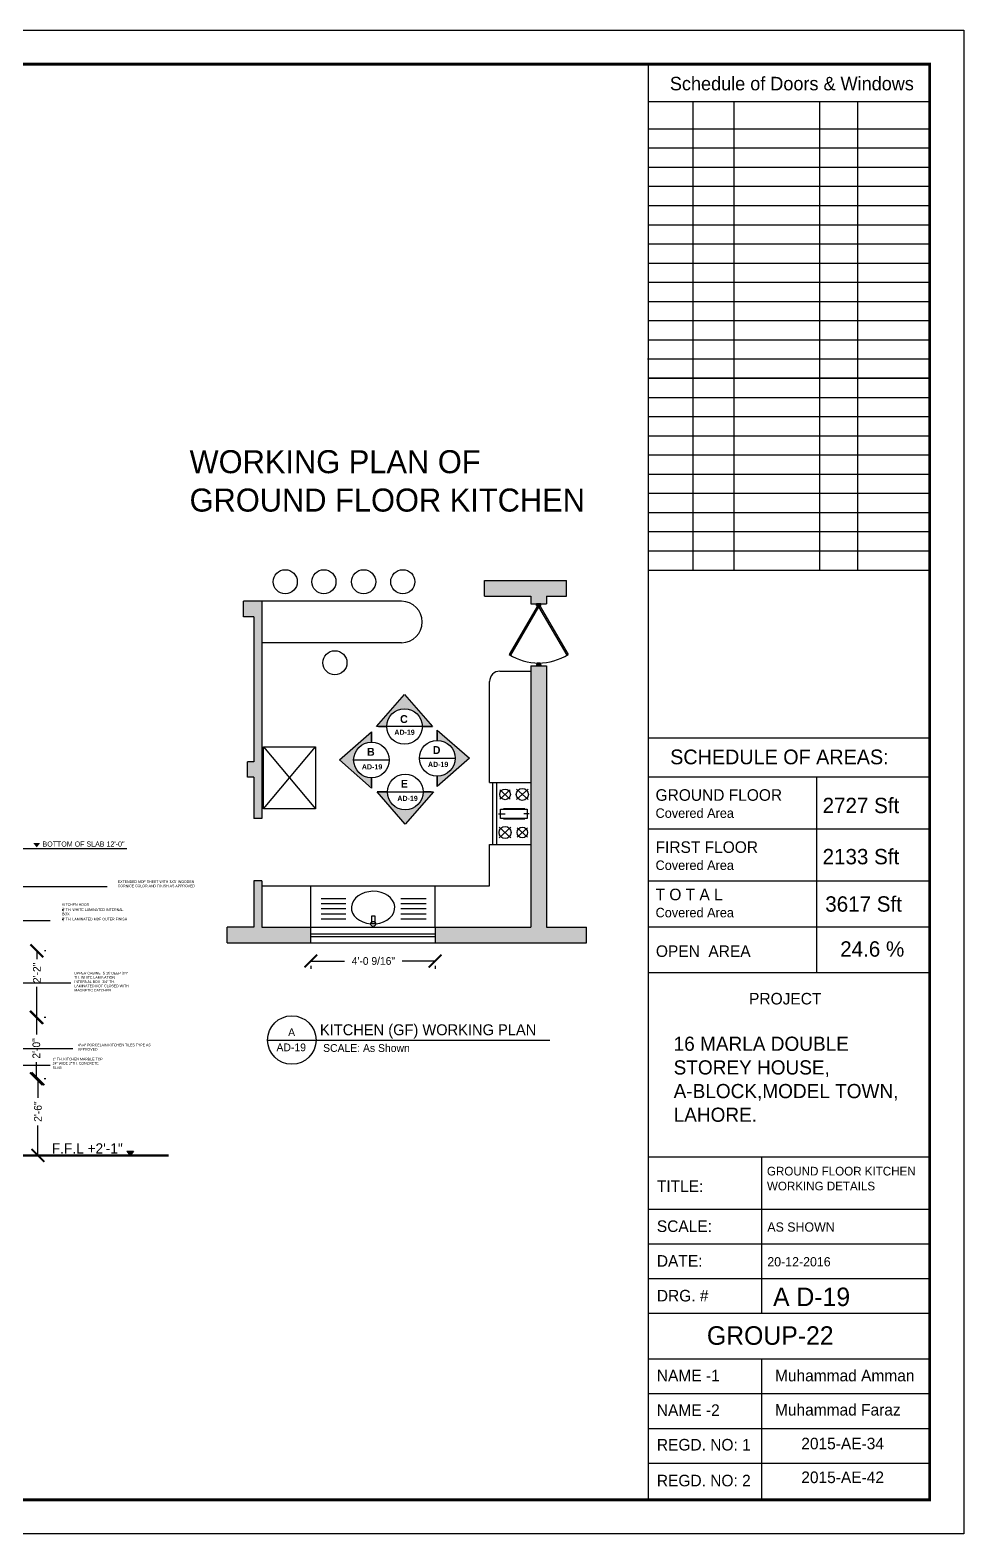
# Model space of a CAD drawing. Extents: x 10753 to 18704, y -5361 to 1140.
# Drawn here: x 15221 to 15586, y -4624 to -4036 of the extents above; entities that cross this region are included whole.
import ezdxf
from ezdxf.enums import TextEntityAlignment as Align

# ---------------------------------------------------------------- set-up
doc = ezdxf.new("R2010")
doc.units = 0
doc.header["$LTSCALE"] = 30
doc.header["$MEASUREMENT"] = 0
doc.header["$PDMODE"] = 3
doc.layers.get('0').update_dxf_attribs({"linetype": 'CONTINUOUS'})
doc.layers.get('DEFPOINTS').update_dxf_attribs({"linetype": 'CONTINUOUS'})
for name, color, linetype in [('SEAL', 1, 'CONTINUOUS'), ('SLINE', 3, 'CONTINUOUS'), ('WALL', 2, 'CONTINUOUS'), ('Walls Hatch', 51, 'CONTINUOUS'), ('WL', 9, 'CONTINUOUS')]:
    doc.layers.add(name, color=color, linetype=linetype)
doc.styles.add('EE', font='eurr____.ttf')
doc.styles.add('ROMAND', font='stylu.ttf', dxfattribs={"height": 2})
doc.styles.add('SEAL TEXT', font='stylu.ttf', dxfattribs={"height": 6})
doc.styles.add('SMALL-DIM', font='stylu.ttf', dxfattribs={"height": 2})
doc.styles.get("Standard").update_dxf_attribs({"font": 'stylu.ttf', "height": 3})
doc.styles.add('Work Dim', font='stylu.ttf', dxfattribs={"height": 4})
doc.dimstyles.new('D1', dxfattribs={"dimtxt": 6, "dimasz": 5, "dimexe": 1, "dimexo": 2, "dimgap": 1, "dimtad": 1, "dimdec": 4, "dimzin": 3, "dimdsep": 46, "dimlunit": 4, "dimtxsty": 'Standard', "dimcen": 3, "dimclrd": 7, "dimclre": 7, "dimclrt": 2, "dimadec": 0, "dimazin": 0, "dimtfac": 1, "dimtdec": 4, "dimtofl": 0, "dimtmove": 2, "dimatfit": 3, "dimfxl": 1, "dimfrac": 2, "dimtolj": 1, "dimtzin": 1, "dimarcsym": 0})

# ---------------------------------------------------------------- blocks, each defined once
blk = doc.blocks.new('COOKR2')
for p, q in [((12.68, 53.99), (36.68, 53.99)), ((14.68, 17.99), (14.68, 53.99)), ((16.68, 53.99), (16.68, 17.99)), ((18.65, 44.3), (24.71, 49.76)), ((18.65, 49.76), (24.71, 44.3)), ((28.34, 44.03), (35.02, 50.03)), ((28.34, 50.03), (35.02, 44.03)), ((17.8, 35.81), (21.74, 35.81)), ((20.69, 38.85), (33.11, 38.85)), ((35.73, 35.81), (32.5, 35.81)), ((18.34, 27.94), (25.02, 21.94)), ((18.34, 21.94), (25.02, 27.94)), ((20.69, 32.78), (33.11, 32.78)), ((28.65, 27.67), (34.71, 22.21)), ((28.65, 22.21), (34.71, 27.67)), ((12.68, 17.99), (36.68, 17.99))]:
    blk.add_line(p, q)
blk.add_lwpolyline([(19.12, 38.55), (34.49, 38.55), (34.49, 33.07), (19.12, 33.07)], close=True)
for centre, radius in [((21.68, 47.03), 3.08), ((31.68, 47.03), 3.49), ((21.68, 24.94), 3.49), ((31.68, 24.94), 3.08)]:
    blk.add_circle(centre, radius)
blk = doc.blocks.new('_ArchTick')
at = {"color": 0, "linetype": 'ByBlock', "const_width": 0.15}
blk.add_lwpolyline([(-0.5, -0.5), (0.5, 0.5)], dxfattribs=at)
blk = doc.blocks.new('*D392')
at = {"color": 7, "linetype": 'Continuous', "lineweight": -2, "transparency": 16777216}
for p, q in [((15330.7, -4400.28), (15343.84, -4400.28)), ((15330.7, -4402.17), (15330.7, -4403.28)), ((15379.24, -4400.28), (15366.39, -4400.28)), ((15379.24, -4402.17), (15379.24, -4403.28))]:
    blk.add_line(p, q, dxfattribs=at)
at = {"layer": 'DEFPOINTS', "color": 0, "linetype": 'Continuous', "transparency": 16777216}
for p in [(15330.7, -4393.17), (15379.24, -4393.17), (15330.7, -4400.28)]:
    blk.add_point(p, dxfattribs=at)
at = {"color": 7, "linetype": 'Continuous', "lineweight": -2, "transparency": 16777216, "xscale": 5, "yscale": 5, "zscale": 5, "rotation": 180}
blk.add_blockref('_ArchTick', (15330.7, -4400.28), dxfattribs=at)
at = {"color": 7, "linetype": 'Continuous', "lineweight": -2, "transparency": 16777216, "xscale": 5, "yscale": 5, "zscale": 5}
blk.add_blockref('_ArchTick', (15379.24, -4400.28), dxfattribs=at)
at = {"color": 0, "linetype": 'Continuous', "transparency": 16777216, "insert": (15355.11, -4400.28), "char_height": 3, "attachment_point": 5}
blk.add_mtext('\\A1;4\'-0 9/16"', dxfattribs=at)
blk = doc.blocks.new('*D408')
at = {"color": 7, "linetype": 'Continuous', "lineweight": -2, "transparency": 16777216}
for p, q in [((15224.07, -4446.3), (15224.07, -4453.72)), ((15227.22, -4446.3), (15227.07, -4446.3)), ((15224.07, -4476.29), (15224.07, -4464.52)), ((15227.22, -4476.29), (15227.07, -4476.29))]:
    blk.add_line(p, q, dxfattribs=at)
at = {"layer": 'DEFPOINTS', "color": 0, "linetype": 'Continuous', "transparency": 16777216}
for p in [(15218.22, -4446.3), (15224.07, -4446.3), (15218.22, -4476.29)]:
    blk.add_point(p, dxfattribs=at)
at = {"color": 7, "linetype": 'Continuous', "lineweight": -2, "transparency": 16777216, "xscale": 5, "yscale": 5, "zscale": 5}
for p, rotation in [((15224.07, -4446.3), 90), ((15224.07, -4476.29), 270)]:
    blk.add_blockref('_ArchTick', p, dxfattribs=dict(at, rotation=rotation))
at = {"color": 0, "linetype": 'Continuous', "transparency": 16777216, "insert": (15224.07, -4459.12), "char_height": 3, "attachment_point": 5, "rotation": 90}
blk.add_mtext('\\A1;2\'-6"', dxfattribs=at)
blk = doc.blocks.new('*D409')
at = {"color": 7, "linetype": 'Continuous', "lineweight": -2, "transparency": 16777216}
for p, q in [((15223.47, -4422.3), (15223.47, -4429.03)), ((15227.22, -4422.3), (15226.47, -4422.3)), ((15223.47, -4446.3), (15223.47, -4439.82)), ((15227.22, -4446.3), (15226.47, -4446.3))]:
    blk.add_line(p, q, dxfattribs=at)
at = {"layer": 'DEFPOINTS', "color": 0, "linetype": 'Continuous', "transparency": 16777216}
for p in [(15218.22, -4422.3), (15223.47, -4422.3), (15218.22, -4446.3)]:
    blk.add_point(p, dxfattribs=at)
at = {"color": 7, "linetype": 'Continuous', "lineweight": -2, "transparency": 16777216, "xscale": 5, "yscale": 5, "zscale": 5}
for p, rotation in [((15223.47, -4422.3), 90), ((15223.47, -4446.3), 270)]:
    blk.add_blockref('_ArchTick', p, dxfattribs=dict(at, rotation=rotation))
at = {"color": 0, "linetype": 'Continuous', "transparency": 16777216, "insert": (15223.47, -4434.43), "char_height": 3, "attachment_point": 5, "rotation": 90}
blk.add_mtext('\\A1;2\'-0"', dxfattribs=at)
blk = doc.blocks.new('*D410')
at = {"color": 7, "linetype": 'Continuous', "lineweight": -2, "transparency": 16777216}
for p, q in [((15223.65, -4396.3), (15223.65, -4399.51)), ((15227.22, -4396.3), (15226.65, -4396.3)), ((15223.65, -4422.3), (15223.65, -4410.3)), ((15227.22, -4422.3), (15226.65, -4422.3))]:
    blk.add_line(p, q, dxfattribs=at)
at = {"layer": 'DEFPOINTS', "color": 0, "linetype": 'Continuous', "transparency": 16777216}
for p in [(15218.22, -4396.3), (15223.65, -4396.3), (15218.22, -4422.3)]:
    blk.add_point(p, dxfattribs=at)
at = {"color": 7, "linetype": 'Continuous', "lineweight": -2, "transparency": 16777216, "xscale": 5, "yscale": 5, "zscale": 5}
for p, rotation in [((15223.65, -4396.3), 90), ((15223.65, -4422.3), 270)]:
    blk.add_blockref('_ArchTick', p, dxfattribs=dict(at, rotation=rotation))
at = {"color": 0, "linetype": 'Continuous', "transparency": 16777216, "insert": (15223.65, -4404.91), "char_height": 3, "attachment_point": 5, "rotation": 90}
blk.add_mtext('\\A1;2\'-2"', dxfattribs=at)

msp = doc.modelspace()

# ---------------------------------------------------------------- hatches: boundary and pattern name
at = {"linetype": 'Continuous'}
h = msp.add_hatch(color=3, dxfattribs=at)
h.dxf.hatch_style = 1
h.paths.add_polyline_path([(15356.27281, -4308.61193), (15360.30954, -4308.61193, -0.414213562), (15367.27281, -4301.64865, -0.414213562), (15374.23609, -4308.61193), (15378.2601, -4308.61193), (15367.27281, -4296.06914)])
h.paths.add_polyline_path([(15341.82484, -4321.69662), (15354.36763, -4332.69662), (15354.36763, -4328.6599, -1), (15354.36763, -4314.73335), (15354.36763, -4310.70934)])
h.paths.add_polyline_path([(15360.60169, -4334.206), (15356.57768, -4334.206), (15367.56497, -4346.74879), (15378.56497, -4334.206), (15374.52824, -4334.206, -0.414213562), (15367.56497, -4341.16928, -0.414213562)])
h.paths.add_polyline_path([(15380.06078, -4310.02936), (15380.06078, -4314.06609, -1), (15380.06078, -4327.99264), (15380.06078, -4332.01665), (15392.60357, -4321.02936)])
h = msp.add_hatch(color=230, dxfattribs=at)
h.dxf.hatch_style = 1
h.paths.add_polyline_path([(15224.91469, -4354.17513), (15222.29764, -4354.17513), (15223.60617, -4355.89376)])
h = msp.add_hatch(color=230, dxfattribs=at)
h.dxf.hatch_style = 1
h.paths.add_polyline_path([(15261.40557, -4474.56193), (15258.78852, -4474.56193), (15260.09705, -4476.28056)])
at = {"layer": 'Walls Hatch'}
h = msp.add_hatch(color=256, dxfattribs=at)
h.dxf.hatch_style = 1
h.paths.add_polyline_path([(15379.24479, -4387.09907), (15379.24479, -4393.16697), (15438.42392, -4393.16697), (15438.42392, -4387.09907), (15422.73141, -4387.09907), (15422.73141, -4284.95609), (15416.66351, -4284.95609), (15416.66351, -4387.09907)])
h.paths.add_polyline_path([(15398.45981, -4251.58265), (15398.45981, -4257.65055), (15416.66351, -4257.65055), (15416.66351, -4260.68449), (15422.73141, -4260.68449), (15422.73141, -4257.65055), (15430.57766, -4257.65055), (15430.57766, -4251.58265)])
h = msp.add_hatch(color=51, dxfattribs=at)
h.dxf.hatch_style = 1
h.paths.add_polyline_path([(15308.45263, -4322.37481), (15305.99923, -4322.37481), (15305.99923, -4328.44271), (15308.45263, -4328.44271), (15308.45263, -4344.62377), (15311.48658, -4344.62377), (15311.48658, -4259.67318), (15304.34398, -4259.67318), (15304.34398, -4265.74108), (15308.45263, -4265.74108)])
h.paths.add_polyline_path([(15311.48658, -4387.09907), (15311.48658, -4368.89537), (15308.45263, -4368.89537), (15308.45263, -4387.09907), (15297.94913, -4387.09907), (15297.94913, -4393.16697), (15330.7016, -4393.16697), (15330.7016, -4387.09907)])

# ---------------------------------------------------------------- linework, layer by layer
for p, q in [((15366.09768, -4259.67318), (15311.48658, -4259.67318)), ((15418.78897, -4261.26311), (15418.78897, -4260.68449)), ((15418.78897, -4261.26311), (15418.78897, -4260.68449)), ((15420.52482, -4260.68449), (15418.78897, -4260.68449)), ((15420.52482, -4261.26311), (15420.52482, -4260.68449)), ((15420.52482, -4261.26311), (15420.52482, -4260.68449)), ((15419.07828, -4261.68668), (15408.16595, -4280.47223)), ((15419.65689, -4261.84172), (15408.66323, -4280.76813)), ((15418.78897, -4261.26311), (15420.52482, -4261.26311)), ((15420.52482, -4261.26311), (15418.78897, -4261.26311)), ((15419.07828, -4261.84172), (15419.07828, -4261.26311)), ((15419.07828, -4261.84172), (15419.07828, -4261.26311)), ((15419.07828, -4261.84172), (15420.23551, -4261.84172)), ((15420.23551, -4261.84172), (15419.07828, -4261.84172)), ((15419.65689, -4261.84172), (15430.65056, -4280.76813)), ((15420.23551, -4261.84172), (15420.23551, -4261.26311)), ((15420.23551, -4261.84172), (15420.23551, -4261.26311)), ((15420.23551, -4261.68668), (15431.14784, -4280.47223)), ((15366.09768, -4275.85424), (15311.48658, -4275.85424)), ((15418.78897, -4284.40766), (15420.52482, -4284.40766)), ((15418.78897, -4284.40766), (15418.78897, -4284.95609)), ((15420.52482, -4284.40766), (15418.78897, -4284.40766)), ((15418.78897, -4284.40766), (15418.78897, -4284.95609)), ((15419.07828, -4283.82905), (15420.23551, -4283.82905)), ((15419.07828, -4283.82905), (15419.07828, -4284.40766)), ((15420.23551, -4283.82905), (15419.07828, -4283.82905)), ((15419.07828, -4283.82905), (15419.07828, -4284.40766)), ((15420.23551, -4283.82905), (15420.23551, -4284.40766)), ((15420.23551, -4283.82905), (15420.23551, -4284.40766)), ((15420.52482, -4284.40766), (15420.52482, -4284.95609)), ((15420.52482, -4284.40766), (15420.52482, -4284.95609)), ((15404.52771, -4286.97873), (15416.66351, -4286.97873)), ((15418.78897, -4284.95609), (15420.52482, -4284.95609)), ((15400.48244, -4330.46534), (15400.48244, -4291.02399)), ((15312.20918, -4340.85988), (15312.20918, -4316.58828)), ((15312.20918, -4316.58828), (15332.43551, -4316.58828)), ((15332.43551, -4316.58828), (15332.43551, -4340.85988)), ((15332.43551, -4340.85988), (15312.20918, -4340.85988)), ((15400.48244, -4370.918), (15400.48244, -4354.73694)), ((15311.48658, -4370.918), (15400.48244, -4370.918)), ((15330.7016, -4387.09907), (15379.24479, -4387.09907)), ((15330.7016, -4389.62736), (15379.24479, -4389.62736)), ((15379.24479, -4387.09907), (15379.24479, -4393.16697)), ((15330.7016, -4390.63868), (15379.24479, -4390.63868)), ((15330.7016, -4393.16697), (15379.24479, -4393.16697))]:
    msp.add_line(p, q)
at = {"color": 3, "linetype": 'Continuous'}
for p, q in [((15356.27281, -4308.61193), (15367.27281, -4296.06914)), ((15367.27281, -4296.06914), (15378.2601, -4308.61193)), ((15341.82484, -4321.69662), (15354.36763, -4310.70934)), ((15354.36763, -4314.73335), (15354.36763, -4310.70934)), ((15354.36763, -4310.70934), (15354.36763, -4314.73335)), ((15360.30954, -4308.61193), (15356.27281, -4308.61193)), ((15360.30954, -4308.61193), (15357.14213, -4308.61193)), ((15357.14213, -4308.61193), (15360.30954, -4308.61193)), ((15374.23609, -4308.61193), (15360.30954, -4308.61193)), ((15374.23609, -4308.61193), (15378.2601, -4308.61193)), ((15378.2601, -4308.61193), (15374.23609, -4308.61193)), ((15380.06078, -4314.06609), (15380.06078, -4310.02936)), ((15380.06078, -4310.02936), (15392.60357, -4321.02936)), ((15380.06078, -4314.06609), (15380.06078, -4310.89868)), ((15380.06078, -4310.89868), (15380.06078, -4314.06609)), ((15354.36763, -4332.69662), (15341.82484, -4321.69662)), ((15347.40436, -4321.69662), (15361.33091, -4321.69662)), ((15373.0975, -4321.02936), (15387.02405, -4321.02936)), ((15392.60357, -4321.02936), (15380.06078, -4332.01665)), ((15354.36763, -4328.6599), (15354.36763, -4331.8273)), ((15354.36763, -4331.8273), (15354.36763, -4328.6599)), ((15354.36763, -4328.6599), (15354.36763, -4332.69662)), ((15380.06078, -4327.99264), (15380.06078, -4332.01665)), ((15380.06078, -4332.01665), (15380.06078, -4327.99264)), ((15360.60169, -4334.206), (15356.57768, -4334.206)), ((15356.57768, -4334.206), (15360.60169, -4334.206)), ((15367.56497, -4346.74879), (15356.57768, -4334.206)), ((15360.60169, -4334.206), (15374.52824, -4334.206)), ((15378.56497, -4334.206), (15367.56497, -4346.74879)), ((15374.52824, -4334.206), (15377.69565, -4334.206)), ((15377.69565, -4334.206), (15374.52824, -4334.206)), ((15374.52824, -4334.206), (15378.56497, -4334.206))]:
    msp.add_line(p, q, dxfattribs=at)
at = {"linetype": 'Continuous'}
for p, q in [((15312.20918, -4316.58828), (15332.43551, -4340.85988)), ((15312.20918, -4340.85988), (15332.43551, -4316.58828)), ((15330.7016, -4387.09907), (15330.7016, -4370.918)), ((15379.24479, -4387.09907), (15379.24479, -4370.918)), ((15334.65201, -4375.7859), (15344.29143, -4375.7859)), ((15334.65201, -4377.7859), (15344.29143, -4377.7859)), ((15365.88826, -4375.7859), (15375.76422, -4375.7859)), ((15365.88826, -4377.7859), (15375.76422, -4377.7859)), ((15334.65201, -4379.7859), (15344.29143, -4379.7859)), ((15334.65201, -4381.7859), (15344.29143, -4381.7859)), ((15334.65201, -4383.7859), (15344.29143, -4383.7859)), ((15365.88826, -4379.7859), (15375.76422, -4379.7859)), ((15365.88826, -4381.7859), (15375.76422, -4381.7859)), ((15365.88826, -4383.7859), (15375.76422, -4383.7859)), ((15330.7016, -4393.16697), (15330.7016, -4387.09907)), ((15235.17743, -4476.29069), (15275.13554, -4476.29069))]:
    msp.add_line(p, q, dxfattribs=at)
at = {"color": 230, "linetype": 'Continuous'}
for p, q in [((15179.6915, -4371.09476), (15251.17061, -4371.09476)), ((15158.93457, -4384.47025), (15228.85309, -4384.47025)), ((15212.65686, -4408.7554), (15236.91137, -4408.7554)), ((15209.20453, -4434.4255), (15237.73986, -4434.4255)), ((15189.19628, -4440.99649), (15228.87337, -4440.99649)), ((15258.78852, -4474.56193), (15261.40557, -4474.56193)), ((15258.78852, -4474.56193), (15260.09705, -4476.28056)), ((15261.40557, -4474.56193), (15260.09705, -4476.28056))]:
    msp.add_line(p, q, dxfattribs=at)
at = {"linetype": 'Continuous'}
msp.add_lwpolyline([(15354.49621, -4385.74781), (15354.49621, -4382.63011), (15355.67685, -4382.63011), (15355.67685, -4385.74781)], close=True, dxfattribs=at)
for centre in [(15320.68132, -4252.04498), (15335.77255, -4252.04498), (15351.28715, -4252.04498), (15366.61127, -4252.04498), (15340.0736, -4283.70393)]:
    msp.add_circle(centre, 4.71948)
at = {"color": 3, "linetype": 'Continuous'}
for centre in [(15367.27281, -4308.61193), (15380.06078, -4321.02936), (15354.36763, -4321.69662), (15367.56497, -4334.206)]:
    msp.add_circle(centre, 6.96328, dxfattribs=at)
at = {"linetype": 'Continuous'}
msp.add_circle((15355.06162, -4385.74781), 0.9759, dxfattribs=at)
for centre, radius, start, end in [((15366.09768, -4267.76371), 8.09053, 270, 90), ((15419.87748, -4261.72781), 22.10234, 238.00281344, 269.42816398), ((15419.43631, -4261.72781), 22.10234, 270.57183602, 301.99718656), ((15404.52771, -4291.02399), 4.04527, 90, 180)]:
    msp.add_arc(centre, radius, start, end)
msp.add_ellipse((15354.99667, -4379.39133), major_axis=(-8.47003, -0.08654), ratio=0.750468085, start_param=1.686156355, end_param=7.738621606, dxfattribs=at)
at = {"layer": 'SEAL', "color": 1}
for p, q in [((15462.44981, -4049.78978), (15462.44981, -4610.8264)), ((15572.42574, -4049.78978), (15462.44981, -4049.78978)), ((15572.42574, -4049.78978), (15462.44981, -4049.78978)), ((15462.44981, -4064.32331), (15572.42574, -4064.32331)), ((15479.94598, -4064.32331), (15479.94598, -4247.46353)), ((15495.9626, -4064.32331), (15495.9626, -4247.46353)), ((15529.34951, -4064.32331), (15529.34951, -4247.46353)), ((15544.18231, -4064.32331), (15544.18231, -4247.46353)), ((15462.44981, -4075.00127), (15572.42574, -4075.00127)), ((15462.44981, -4082.49963), (15572.42574, -4082.49963)), ((15462.44981, -4089.99799), (15572.42574, -4089.99799)), ((15462.44981, -4097.49635), (15572.42574, -4097.49635)), ((15462.44981, -4104.99471), (15572.42574, -4104.99471)), ((15462.44981, -4112.49307), (15572.42574, -4112.49307)), ((15462.44981, -4119.99142), (15572.42574, -4119.99142)), ((15462.44981, -4127.48978), (15572.42574, -4127.48978)), ((15462.44981, -4134.98814), (15572.42574, -4134.98814)), ((15462.44981, -4142.4865), (15572.42574, -4142.4865)), ((15462.44981, -4149.98486), (15572.42574, -4149.98486)), ((15462.44981, -4157.48322), (15572.42574, -4157.48322)), ((15462.2282, -4164.98158), (15572.20413, -4164.98158)), ((15462.2282, -4164.98158), (15547.06725, -4164.98158)), ((15462.2282, -4164.98158), (15572.20413, -4164.98158)), ((15462.44981, -4164.98158), (15572.42574, -4164.98158)), ((15462.44981, -4164.98158), (15572.42574, -4164.98158)), ((15572.42574, -4172.47994), (15462.44981, -4172.47994)), ((15462.44981, -4172.47994), (15572.42574, -4172.47994)), ((15462.44981, -4179.9783), (15572.42574, -4179.9783)), ((15462.44981, -4187.47665), (15572.42574, -4187.47665)), ((15462.44981, -4194.97501), (15572.42574, -4194.97501)), ((15462.44981, -4202.47337), (15572.42574, -4202.47337)), ((15462.44981, -4209.97173), (15572.42574, -4209.97173)), ((15462.44981, -4217.47009), (15572.42574, -4217.47009)), ((15462.44981, -4224.96845), (15572.42574, -4224.96845)), ((15462.44981, -4232.46681), (15572.42574, -4232.46681)), ((15462.44981, -4239.96517), (15572.42574, -4239.96517)), ((15462.44981, -4247.46353), (15572.42574, -4247.46353)), ((15572.42574, -4313.11925), (15462.44981, -4313.11925)), ((15572.42574, -4328.38492), (15462.44981, -4328.38492)), ((15528.20203, -4328.38492), (15528.20203, -4404.89929)), ((15572.42574, -4348.75), (15462.44981, -4348.75)), ((15572.42574, -4369.11509), (15462.44981, -4369.11509)), ((15572.42574, -4387.00719), (15462.44981, -4387.00719)), ((15572.42574, -4387.00719), (15462.44981, -4387.00719)), ((15572.42574, -4404.89929), (15462.44981, -4404.89929)), ((15572.42574, -4477.00041), (15462.44981, -4477.00041)), ((15506.74842, -4477.00041), (15506.74842, -4538.08842)), ((15572.42574, -4497.3655), (15462.44981, -4497.3655)), ((15572.42574, -4510.94222), (15462.44981, -4510.94222)), ((15572.42574, -4524.51894), (15462.44981, -4524.51894)), ((15572.42574, -4538.08842), (15462.44981, -4538.08842)), ((15572.42574, -4538.08842), (15462.44981, -4538.08842)), ((15572.42574, -4555.91729), (15462.44981, -4555.91729)), ((15506.74842, -4555.91729), (15506.74842, -4610.22419)), ((15572.42574, -4569.49401), (15462.44981, -4569.49401)), ((15572.42574, -4583.07074), (15462.44981, -4583.07074)), ((15572.42574, -4596.64746), (15462.44981, -4596.64746))]:
    msp.add_line(p, q, dxfattribs=at)
msp.add_lwpolyline([(15585.78375, -4036.43177), (15585.78375, -4624.18441), (14710.34496, -4624.18441), (14710.34496, -4036.43177)], close=True, dxfattribs=at)
at = {"layer": 'SLINE'}
msp.add_line((15313.44237, -4431.14673), (15423.97758, -4431.14673), dxfattribs=at)
msp.add_circle((15323.25332, -4431.14673), 9.47309, dxfattribs=at)
at = {"layer": 'WALL'}
for p, q in [((15398.45981, -4251.58265), (15430.57766, -4251.58265)), ((15398.45981, -4257.65055), (15398.45981, -4251.58265)), ((15430.57766, -4257.65055), (15430.57766, -4251.58265)), ((15311.48658, -4259.67318), (15304.34398, -4259.67318)), ((15311.48658, -4259.67318), (15311.48658, -4344.62377)), ((15398.45981, -4257.65055), (15416.66351, -4257.65055)), ((15416.66351, -4257.65055), (15416.66351, -4260.68449)), ((15416.66351, -4260.68449), (15422.73141, -4260.68449)), ((15422.73141, -4257.65055), (15430.57766, -4257.65055)), ((15422.73141, -4257.65055), (15422.73141, -4260.68449)), ((15308.45263, -4265.74108), (15304.34398, -4265.74108)), ((15308.45263, -4265.74108), (15308.45263, -4322.37481)), ((15416.66351, -4284.95609), (15416.66351, -4387.09907)), ((15416.66351, -4284.95609), (15422.73141, -4284.95609)), ((15422.73141, -4284.95609), (15422.73141, -4387.09907)), ((15308.45263, -4322.37481), (15305.99923, -4322.37481)), ((15305.99923, -4328.44271), (15305.99923, -4322.37481)), ((15308.45263, -4328.44271), (15305.99923, -4328.44271)), ((15308.45263, -4328.44271), (15308.45263, -4344.62377)), ((15311.48658, -4344.62377), (15308.45263, -4344.62377)), ((15311.48658, -4368.89537), (15308.45263, -4368.89537)), ((15308.45263, -4368.89537), (15308.45263, -4387.09907)), ((15311.48658, -4368.89537), (15311.48658, -4387.09907)), ((15308.45263, -4387.09907), (15297.94913, -4387.09907)), ((15297.94913, -4393.16697), (15297.94913, -4387.09907)), ((15311.48658, -4387.09907), (15330.7016, -4387.09907)), ((15379.24479, -4387.09907), (15416.66351, -4387.09907)), ((15422.73141, -4387.09907), (15438.42392, -4387.09907)), ((15438.42392, -4393.16697), (15438.42392, -4387.09907)), ((15297.94913, -4393.16697), (15330.7016, -4393.16697)), ((15379.24479, -4393.16697), (15438.42392, -4393.16697))]:
    msp.add_line(p, q, dxfattribs=at)
at = {"layer": 'WALL', "color": 3}
msp.add_line((15304.34398, -4265.74108), (15304.34398, -4259.67318), dxfattribs=at)
at = {"layer": 'WALL', "color": 9}
for p, q in [((15017.21878, -4356.30203), (15227.21878, -4356.30203)), ((15227.21878, -4356.30203), (15258.73844, -4356.30203))]:
    msp.add_line(p, q, dxfattribs=at)
at = {"layer": 'WALL', "color": 9, "const_width": 1}
msp.add_lwpolyline([(15002.69696, -4476.30203), (15275.13554, -4476.29069)], dxfattribs=at)
at = {"layer": 'WL', "const_width": 1.11317}
msp.add_lwpolyline([(15572.42574, -4049.78978), (15572.42574, -4610.8264), (14723.70298, -4610.8264), (14723.70298, -4049.78978)], close=True, dxfattribs=at)

# ---------------------------------------------------------------- block references
at = {"xscale": 0.6742110680250747, "yscale": 0.6742110680250747, "zscale": 0.6742110680250747}
msp.add_blockref('COOKR2', (15391.93404, -4366.863), dxfattribs=at)

# ---------------------------------------------------------------- texts
at = {"color": 230, "linetype": 'Continuous', "insert": (15283.30836, -4200.61955), "char_height": 9, "attachment_point": 1}
msp.add_mtext_dynamic_manual_height_columns('WORKING PLAN OF GROUND FLOOR KITCHEN', width=157.5535927, gutter_width=10, heights=[0], dxfattribs=at)
at = {"color": 3, "linetype": 'Continuous', "attachment_point": 1, "style": 'EE'}
for s, width, insert, char_height in [('{\\fEuroRoman|b1|i0|c2|p2;C}', 4.6763788, (15365.5465, -4304.16245), 3.0886009), ('{\\fEuroRoman|b1|i0|c2|p2;AD-19}', 6.7565848, (15363.29411, -4309.87096), 2), ('{\\fEuroRoman|b1|i0|c2|p2;B}', 17.323162, (15352.6413, -4316.95999), 3.0886009), ('{\\fEuroRoman|b1|i0|c2|p2;D}', 17.323162, (15378.33444, -4316.29273), 3.0886009), ('{\\fEuroRoman|b1|i0|c2|p2;AD-19}', 7.135604, (15350.61069, -4323.38395), 2), ('{\\fEuroRoman|b1|i0|c2|p2;AD-19}', 7.135604, (15376.42304, -4322.42162), 2), ('{\\fEuroRoman|b1|i0|c2|p2;E}', 17.323162, (15365.83863, -4329.46937), 3.0886009), ('{\\fEuroRoman|b1|i0|c2|p2;AD-19}', 7.135604, (15364.47151, -4335.71208), 2)]:
    msp.add_mtext_dynamic_manual_height_columns(s, width=width, gutter_width=45, heights=[0], dxfattribs=dict(at, insert=insert, char_height=char_height))
at = {"color": 230, "linetype": 'Continuous', "attachment_point": 1, "style": 'EE'}
for s, width, insert, char_height in [('BOTTOM OF SLAB 12\'-0"', 32.2865192, (15225.84589, -4353.55837), 2), ('EXTENDED MDF SHEET WITH 3X3" WOODEN CORNICE COLOR AND FINISH AS APPROVED', 31.6835013, (15255.26508, -4368.74666), 1), ('\\A1;KITCHEN HOOD \\P{\\H0.7x;\\S3/4;}" TH. WHITE LAMINATED INTERNAL BOX \\P{\\H0.7x;\\S3/4;}" TH. LAMINATED MDF OUTER FINISH', 24.0588872, (15233.52802, -4377.70204), 1), ('UPPER CABINETS 16"DEEP 3/4" TH. WHITE LAMINATION INTERNAL BOX  3/4" TH. LAMINATED MDF CLOSED WITH MAGNETIC CATCHER ', 21.2194339, (15238.26805, -4404.50601), 1), ('4"x4" PORCELAIN KITCHEN TILES TYPE AS APPROVED', 28.6642706, (15239.67372, -4432.59191), 1), ('1" TH. KITCHEN MARBLE TOP 24" WIDE 2"TH. CONCRETE SLAB', 19.8718895, (15229.8081, -4438.10783), 1), ('F.F.L +2\'-1"', 31.293246, (15229.48396, -4471.51335), 4)]:
    msp.add_mtext_dynamic_manual_height_columns(s, width=width, gutter_width=45, heights=[0], dxfattribs=dict(at, insert=insert, char_height=char_height))
at = {"layer": 'SEAL', "color": 1, "style": 'SEAL TEXT'}
msp.add_text('Schedule of Doors & Windows', height=5.2762306, dxfattribs=at).set_placement((15518.57869, -4059.98191), align=Align.CENTER)
at = {"layer": 'SEAL', "color": 1}
for s, height, style, p in [('SCHEDULE OF AREAS:', 5.7701079, 'ROMAND', (15471.04766, -4323.39116)), ('GROUND FLOOR', 4.5255748, 'ROMAND', (15465.33985, -4337.65615)), ('2727 Sft', 6.010301, 'SEAL TEXT', (15530.58534, -4342.4846)), ('Covered Area', 3.7104091, 'SEAL TEXT', (15465.33985, -4344.32468)), ('FIRST FLOOR', 4.5255748, 'ROMAND', (15465.33985, -4358.02124)), ('Covered Area', 3.7104091, 'SEAL TEXT', (15465.33985, -4364.68977)), ('2133 Sft', 6.010301, 'SEAL TEXT', (15530.5852, -4362.47692)), ('T O T A L', 4.525575, 'ROMAND', (15465.33985, -4376.53158)), ('3617 Sft', 6.010301, 'SEAL TEXT', (15531.62767, -4380.99464)), ('Covered Area', 3.7104091, 'SEAL TEXT', (15465.33985, -4383.20011)), ('OPEN  AREA', 4.525575, 'ROMAND', (15465.47255, -4398.67993)), ('24.6 %%%', 6.010301, 'SEAL TEXT', (15537.46711, -4398.57779)), ('PROJECT', 4.525575, 'ROMAND', (15501.87092, -4417.25755)), ('GROUND FLOOR KITCHEN', 3.383875, 'SEAL TEXT', (15508.85073, -4484.09382)), ('TITLE:', 4.525575, 'ROMAND', (15465.84399, -4490.57713)), ('WORKING DETAILS', 3.383875, 'SEAL TEXT', (15508.85073, -4489.91503)), ('SCALE:', 4.525575, 'ROMAND', (15465.84399, -4506.17333)), ('AS SHOWN', 3.615745, 'SEAL TEXT', (15508.99479, -4506.04735)), ('DATE:', 4.525575, 'ROMAND', (15465.84399, -4519.75005)), ('20-12-2016', 3.615745, 'SEAL TEXT', (15508.99479, -4519.62407)), ('DRG. #', 4.525575, 'ROMAND', (15465.84399, -4533.32678)), ('A D-19', 7.23149, 'SEAL TEXT', (15511.24116, -4535.12794)), ('GROUP-22', 7.24092, 'Work Dim', (15485.3865, -4550.26388)), ('NAME -1', 4.525575, 'ROMAND', (15465.84399, -4564.55977)), ('Muhammad Amman', 4.5255748, 'ROMAND', (15511.98715, -4564.55977)), ('NAME -2', 4.525575, 'ROMAND', (15465.84399, -4578.07057)), ('Muhammad Faraz', 4.5255748, 'ROMAND', (15511.98715, -4577.91954)), ('REGD. NO: 1', 4.5255748, 'ROMAND', (15465.84399, -4591.58137)), ('2015-AE-34', 4.525575, 'ROMAND', (15522.25933, -4591.11639)), ('REGD. NO: 2', 4.5255748, 'ROMAND', (15465.84399, -4605.59283)), ('2015-AE-42', 4.525575, 'ROMAND', (15522.25933, -4604.31323))]:
    msp.add_text(s, height=height, dxfattribs=dict(at, style=style)).set_placement(p)
at = {"layer": 'SEAL', "color": 1, "insert": (15472.39858, -4429.82724), "char_height": 5.548733, "attachment_point": 1, "style": 'ROMAND'}
msp.add_mtext_dynamic_manual_height_columns('16 MARLA DOUBLE STOREY HOUSE,^JA-BLOCK,MODEL TOWN, LAHORE.', width=94.2270095, gutter_width=45, heights=[0], dxfattribs=at)
at = {"layer": 'SLINE', "style": 'SMALL-DIM'}
for s, height, p in [('KITCHEN (GF) WORKING PLAN', 4.2757912, (15334.23643, -4429.28365, 0.04541)), ('A', 3.0375, (15321.82345, -4429.61598)), ('AD-19', 3.0375, (15317.2606, -4435.54212)), ('SCALE: As Shown', 3.0375, (15335.47753, -4435.79263, 0.06863))]:
    msp.add_text(s, height=height, dxfattribs=at).set_placement(p)

# ---------------------------------------------------------------- dimensions: what is measured, and where the dimension line sits
at = {"color": 0, "linetype": 'Continuous'}
for base, p1, p2, picture, middle in [((15223.65497, -4396.30203), (15218.21878, -4422.30203), (15218.21878, -4396.30203), '*D410', (15223.65497, -4404.90526)), ((15223.4722, -4422.30203), (15218.21878, -4446.30203), (15218.21878, -4422.30203), '*D409', (15223.4722, -4434.4255)), ((15224.07193, -4446.30203), (15218.21878, -4476.29069), (15218.21878, -4446.30203), '*D408', (15224.07193, -4459.12156))]:
    dim = msp.add_linear_dim(base=base, p1=p1, p2=p2, angle=90, dimstyle='D1', override={"dimtxt": 2, "dimexe": 3, "dimexo": 9, "dimblk": 'ArchTick', "dimclrt": 0, "dimldrblk": 'ArchTick'}, dxfattribs=at)
    dim.commit()
    dim.dimension.update_dxf_attribs({"geometry": picture, "text_midpoint": middle, "dimtype": 160})
at = {"linetype": 'Continuous'}
dim = msp.add_linear_dim(base=(15330.7016, -4400.2804), p1=(15379.24479, -4393.16697), p2=(15330.7016, -4393.16697), angle=180, dimstyle='D1', override={"dimtxt": 2, "dimexe": 3, "dimexo": 9, "dimblk": 'ArchTick', "dimclrt": 0, "dimldrblk": 'ArchTick'}, dxfattribs=at)
dim.commit()
dim.dimension.update_dxf_attribs({"geometry": '*D392', "text_midpoint": (15355.11211, -4400.2804), "dimtype": 160})

doc.saveas('drawing.dxf')
